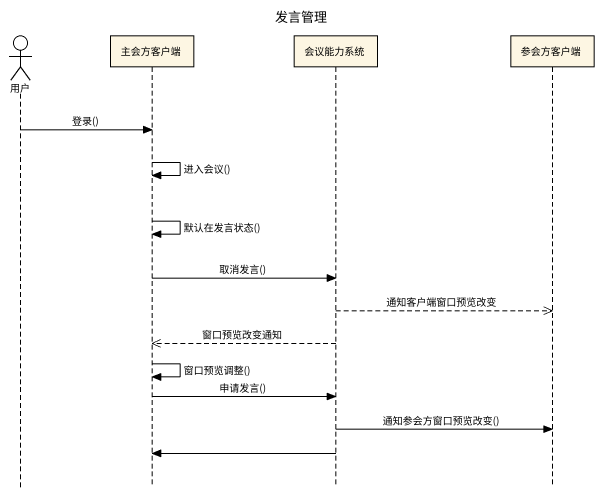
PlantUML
@startuml
title 发言管理
hide footbox
actor 用户
participant 主会方客户端
participant 会议能力系统
participant 参会方客户端

用户 -> 主会方客户端 : 登录()
主会方客户端 -> 主会方客户端 : 进入会议()
主会方客户端 -> 主会方客户端 : 默认在发言状态()
主会方客户端 -> 会议能力系统 : 取消发言()
会议能力系统 -->> 参会方客户端 : 通知客户端窗口预览改变
会议能力系统 -->> 主会方客户端 : 窗口预览改变通知
主会方客户端 -> 主会方客户端 : 窗口预览调整()
主会方客户端 -> 会议能力系统 : 申请发言()
会议能力系统 -> 参会方客户端 : 通知参会方窗口预览改变()
会议能力系统 -> 主会方客户端
@enduml
